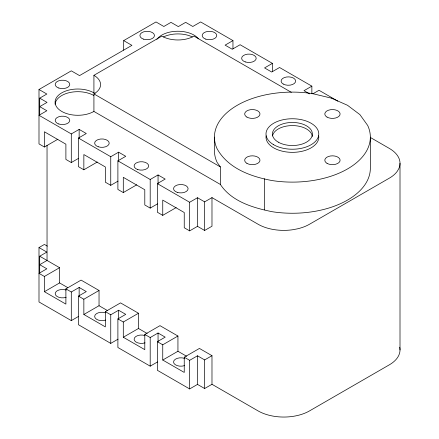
<?xml version="1.0" encoding="UTF-8"?>
<svg xmlns="http://www.w3.org/2000/svg" width="439" height="439" viewBox="0 0 439 439"><rect width="100%" height="100%" fill="white"/><g stroke="black" fill="none" stroke-linecap="round" stroke-linejoin="round"><path stroke-width="0.66" d="M57.833 139.256L44.399 147.016L38.994 143.893L38.994 89.496L71.299 70.844L79.536 75.601L131.925 45.36L123.683 40.602L123.683 50.139M123.683 40.602L155.993 21.95L163.84 26.483L170.985 22.356L178.322 26.592L185.659 22.356L192.803 26.483L200.656 21.95L232.961 40.602L232.961 48.778M39.702 115.484L39.702 98.155L46.847 94.034L38.994 89.496M370.346 137.111L370.346 168.247A77.95 45.003 0 0 1 272.218 211.719C253.122 207.834 231.66 201.561 220.351 184.429L93.919 111.44L93.919 93.902A22.751 13.137 0 0 0 93.919 75.321L161.815 36.124A22.751 13.137 0 0 0 193.994 36.124L291.337 92.327M39.702 98.155L47.039 102.391L39.702 106.628L46.847 110.749L38.994 115.281L71.299 133.933L79.152 129.401L86.296 133.527L78.444 138.06L78.444 166.672L83.849 169.789L97.282 162.035M232.961 40.602L225.108 45.135L232.253 49.261L240.106 44.729L272.41 63.381L272.41 71.552M44.399 147.016L44.399 131.782L65.894 144.19L65.894 159.423L71.299 162.545L78.592 158.336M78.444 138.06L110.749 156.712L118.601 152.179L125.746 156.306L117.893 160.839L117.893 189.445L123.299 192.567L136.732 184.808M272.41 63.381L264.558 67.913L271.703 72.034L279.555 67.502L311.86 86.154L311.86 93.65M83.849 169.789L83.849 154.555L105.344 166.968L105.344 182.201L110.749 185.324L118.042 181.115M117.893 160.839L150.198 179.491L158.051 174.958L165.196 179.079L157.343 183.612L157.343 212.224L162.748 215.346L176.182 207.587M311.86 86.154L304.007 90.686L309.506 93.858M78.592 316.398L71.299 320.607L38.994 301.955L38.994 247.558L44.399 244.441L47.319 246.125M312.837 93.842L319.005 90.28L337.8 101.129M39.702 273.541L39.702 256.217L46.847 252.09L38.994 247.558M123.299 192.567L123.299 177.334L144.793 189.741L144.793 204.975L150.198 208.097L157.491 203.888M44.399 276.466L59.589 267.697L59.589 282.93L44.399 291.699L44.399 276.466L38.994 273.343L46.847 268.811L39.702 264.69L47.039 260.453L47.039 145.386M157.343 183.612L189.648 202.264L197.501 197.731L204.645 201.858L211.982 197.621L258.061 224.225A36.404 21.017 0 0 0 293.225 229.663L297.735 228.779A36.404 21.017 0 0 0 309.544 224.225L389.344 178.152A36.404 21.017 0 0 0 397.235 171.331L398.766 168.73A36.404 21.017 0 0 0 389.344 148.426L370.439 137.511M44.399 291.699L65.894 304.112L65.894 288.873L81.083 280.109L99.038 290.475L99.038 305.709L83.849 314.478L83.849 299.244L99.038 290.475M65.894 288.873L71.299 291.995L79.152 287.463L86.296 291.589L78.444 296.122L78.444 324.728L110.749 343.38L118.042 339.171M162.748 215.346L162.748 200.107L184.243 212.52L184.243 227.753L189.648 230.876L197.501 226.343L204.645 230.464L211.982 226.228L211.982 197.621M83.849 314.478L105.344 326.885L105.344 311.652L120.533 302.883L138.488 313.248L138.488 328.482L123.299 337.251L123.299 322.017L138.488 313.248M105.344 311.652L110.749 314.774L118.601 310.241L125.746 314.362L117.893 318.895L117.893 347.507L150.198 366.159L157.491 361.95M123.299 337.251L144.793 349.663L144.793 334.43L159.983 325.661L177.938 336.027L177.938 351.26L162.748 360.029L162.748 344.796L177.938 336.027M144.793 334.43L150.198 337.547L158.051 333.014L165.196 337.141L157.343 341.674L157.343 370.286L189.648 388.938L197.501 384.405L204.645 388.526L211.982 384.29L258.061 410.893A36.404 21.017 0 0 0 309.544 410.893L389.344 364.82A36.404 21.017 0 0 0 399.693 347.216M162.748 360.029L184.243 372.437L184.243 357.203L199.432 348.434L211.982 355.683L211.982 384.29M184.243 357.203L189.648 360.326L197.501 355.793L204.645 359.914L211.982 355.683M93.919 93.902L220.351 166.897L220.351 184.429M39.702 256.217L59.589 267.697M59.589 282.93L67.721 287.627M99.038 305.709L107.753 310.741M138.488 328.482L147.202 333.514M177.938 351.26L186.652 356.292M78.444 296.122L83.849 299.244M117.893 318.895L123.299 322.017M157.343 341.674L162.748 344.796M94.901 93.507L93.919 92.859A22.751 13.137 0 0 0 61.745 92.859A22.751 13.137 0 0 0 61.745 111.44A22.751 13.137 0 0 0 93.919 111.44M94.956 93.639L93.919 92.859L93.919 75.321M220.351 166.897L217.096 162.359A77.95 45.003 0 0 1 214.441 150.709L214.441 137.111M400.006 163.286L400.006 349.96M264.36 178.706L264.36 209.842M204.645 201.858L204.645 230.464M204.645 359.914L204.645 388.526M197.501 197.731L197.501 226.343M197.501 355.793L197.501 384.405M189.648 202.264L189.648 230.876M189.648 360.326L189.648 388.938M158.051 174.958L158.051 183.809M158.051 333.014L158.051 341.871M150.198 179.491L150.198 208.097M150.198 337.547L150.198 366.159M118.601 152.179L118.601 161.036M118.601 310.241L118.601 319.093M110.749 156.712L110.749 185.324M110.749 314.774L110.749 343.38M79.152 129.401L79.152 138.258M79.152 287.463L79.152 296.32M71.299 133.933L71.299 162.545M71.299 291.995L71.299 320.607M272.526 135.909A19.974 11.535 0 0 1 292.917 125.581A19.974 11.535 0 0 1 312.343 136.513M105.574 320.086A7.282 4.203 0 0 1 94.654 316.448A7.282 4.203 0 0 1 105.574 312.804M66.124 297.307A7.282 4.203 0 0 1 55.204 293.669A7.282 4.203 0 0 1 66.124 290.031M145.024 342.859A7.282 4.203 0 0 1 134.104 339.221A7.282 4.203 0 0 1 145.024 335.583M318.687 135.788A26.395 15.239 0 0 1 292.39 152.349A26.395 15.239 0 0 1 266.1 135.788M55.1 104.257A22.751 13.137 0 0 1 69.581 92.58A22.751 13.137 0 0 1 93.919 95.537M184.473 365.638A7.282 4.203 0 0 1 173.553 361.999A7.282 4.203 0 0 1 184.473 358.356M163.467 36.898A22.751 13.137 0 0 1 192.342 36.898M156.882 39.345A22.751 13.137 0 0 1 177.405 31.24A22.751 13.137 0 0 1 198.521 38.819M331.368 98.138L312.568 93.639A77.95 45.003 0 0 0 217.096 148.761C228.126 168.576 251.13 176.676 272.218 180.583A77.95 45.003 0 0 0 367.69 125.466L359.903 114.612L347.512 105.289L331.368 98.138M137.742 169.569A7.282 4.203 0 0 0 148.662 165.926A7.282 4.203 0 0 0 137.742 162.287A7.282 4.203 0 0 0 137.742 169.569M205.831 39.153A7.282 4.203 0 0 0 216.751 35.51A7.282 4.203 0 0 0 205.831 31.871A7.282 4.203 0 0 0 205.831 39.153M246.927 163.363A7.644 4.412 0 0 0 259.718 161.382A7.644 4.412 0 0 0 250.351 155.977A7.644 4.412 0 0 0 246.927 163.363M278.266 142.148A19.974 11.535 0 0 0 311.69 136.979A19.974 11.535 0 0 0 287.221 122.849A19.974 11.535 0 0 0 278.266 142.148M246.927 117.103A7.644 4.412 0 0 0 259.718 115.128A7.644 4.412 0 0 0 250.351 109.717A7.644 4.412 0 0 0 246.927 117.103M98.292 146.791A7.282 4.203 0 0 0 109.212 143.152A7.282 4.203 0 0 0 98.292 139.509A7.282 4.203 0 0 0 98.292 146.791M58.842 88.047A7.282 4.203 0 0 0 69.763 84.409A7.282 4.203 0 0 0 58.842 80.765A7.282 4.203 0 0 0 58.842 88.047M58.842 124.012A7.282 4.203 0 0 0 69.763 120.374A7.282 4.203 0 0 0 58.842 116.736A7.282 4.203 0 0 0 58.842 124.012M177.191 192.342A7.282 4.203 0 0 0 188.112 188.704A7.282 4.203 0 0 0 177.191 185.06A7.282 4.203 0 0 0 177.191 192.342M327.05 117.103A7.644 4.412 0 0 0 339.841 115.128A7.644 4.412 0 0 0 330.474 109.717A7.644 4.412 0 0 0 327.05 117.103M327.05 163.363A7.644 4.412 0 0 0 339.841 161.382A7.644 4.412 0 0 0 330.474 155.977A7.644 4.412 0 0 0 327.05 163.363M245.28 61.926A7.282 4.203 0 0 0 256.2 58.288A7.282 4.203 0 0 0 245.28 54.65A7.282 4.203 0 0 0 245.28 61.926M273.727 144.766A26.395 15.239 0 0 0 317.885 137.934A26.395 15.239 0 0 0 285.564 119.271A26.395 15.239 0 0 0 273.727 144.766M143.537 39.153A7.282 4.203 0 0 0 154.457 35.51A7.282 4.203 0 0 0 143.537 31.871A7.282 4.203 0 0 0 143.537 39.153M283.221 84.036A7.282 4.203 0 0 0 295.403 82.153A7.282 4.203 0 0 0 286.486 77.006A7.282 4.203 0 0 0 283.221 84.036"/></g></svg>
